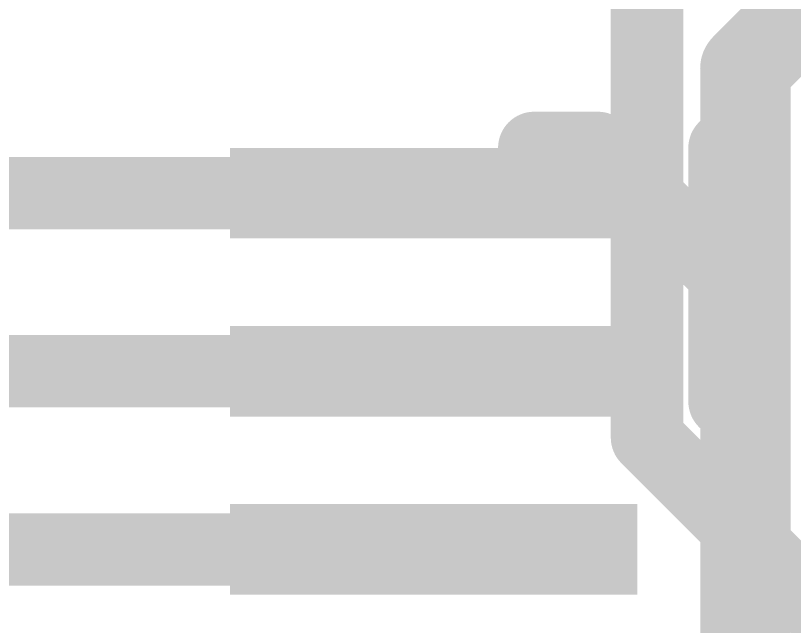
# Model space of a CAD drawing. Extents: x -11.6 to 46, y -5.8 to 74.7.
# Drawn here: x 11.404 to 13.59, y 35.347 to 37.062 of the extents above; entities that cross this region are included whole.
import ezdxf

# ---------------------------------------------------------------- set-up
doc = ezdxf.new("R2010")
doc.units = 0
for name, color, linetype in [('1', 12, 'CONTINUOUS'), ('16', 132, 'CONTINUOUS'), ('21', 41, 'CONTINUOUS'), ('22', 40, 'CONTINUOUS')]:
    doc.layers.add(name, color=color, linetype=linetype)

# ---------------------------------------------------------------- blocks, each defined once
blk = doc.blocks.new('RECT')
blk.add_solid([(-0.5, -0.5), (0.5, -0.5), (-0.5, 0.5), (0.5, 0.5)])

msp = doc.modelspace()

# ---------------------------------------------------------------- linework, layer by layer
at = {"layer": '1', "const_width": 0.2032}
for points in [[(8.2038, 36.5637), (12.5775, 36.5637)], [(12.5775, 36.0637), (5.08, 36.0637)], [(12.5775, 35.5637), (5.8775, 35.5637)]]:
    msp.add_lwpolyline(points, dxfattribs=at)
at = {"layer": '1', "const_width": 0.1016}
for points in [[(12.5775, 36.5129, 1), (12.5775, 36.6146)], [(12.5775, 36.0129, 1), (12.5775, 36.1146)], [(12.5775, 35.5129, 1), (12.5775, 35.6146)]]:
    msp.add_lwpolyline(points, format="xyb", dxfattribs=at)
at = {"layer": '16', "const_width": 0.2032}
for points in [[(13.1763, 43.815), (13.1763, 35.8775)], [(13.1763, 35.8775), (14.3193, 34.7345)]]:
    msp.add_lwpolyline(points, dxfattribs=at)
at = {"layer": '16', "const_width": 0.1016}
for points in [[(13.2122, 35.9134, 1), (13.1403, 35.8416)], [(13.1255, 35.8775, 1), (13.2271, 35.8775)]]:
    msp.add_lwpolyline(points, format="xyb", dxfattribs=at)
at = {"layer": '21', "const_width": 0.254}
for points in [[(13.4525, 36.9138), (13.7275, 37.1887)], [(13.4525, 30.7138), (13.4525, 36.9138)]]:
    msp.add_lwpolyline(points, dxfattribs=at)
at = {"layer": '21', "const_width": 0.127}
for points in [[(13.516, 36.9138, 1), (13.389, 36.9138)], [(13.4076, 36.9587, 1), (13.4974, 36.8688)]]:
    msp.add_lwpolyline(points, format="xyb", dxfattribs=at)
at = {"layer": '22', "const_width": 0.2032}
for points in [[(13.0379, 36.6909), (12.8599, 36.6909)], [(13.3938, 36.335), (13.0379, 36.6909)], [(13.3938, 35.9791), (13.3938, 36.6909)]]:
    msp.add_lwpolyline(points, dxfattribs=at)
at = {"layer": '22', "const_width": 0.1016}
for points in [[(12.8599, 36.7417, 1), (12.8599, 36.6401)], [(13.0738, 36.7268, 1), (13.002, 36.655)], [(13.0379, 36.6401, 1), (13.0379, 36.7417)], [(13.4446, 36.6909, 1), (13.343, 36.6909)], [(13.3579, 36.2991, 1), (13.4297, 36.3709)], [(13.343, 35.9791, 1), (13.4446, 35.9791)]]:
    msp.add_lwpolyline(points, format="xyb", dxfattribs=at)

# ---------------------------------------------------------------- block references
at = {"layer": '1', "xscale": 0.254, "yscale": 1.143, "rotation": 270}
for p in [(12.5775, 36.5637), (12.5775, 36.0637), (12.5775, 35.5637)]:
    msp.add_blockref('RECT', p, dxfattribs=at)

doc.saveas('drawing.dxf')
